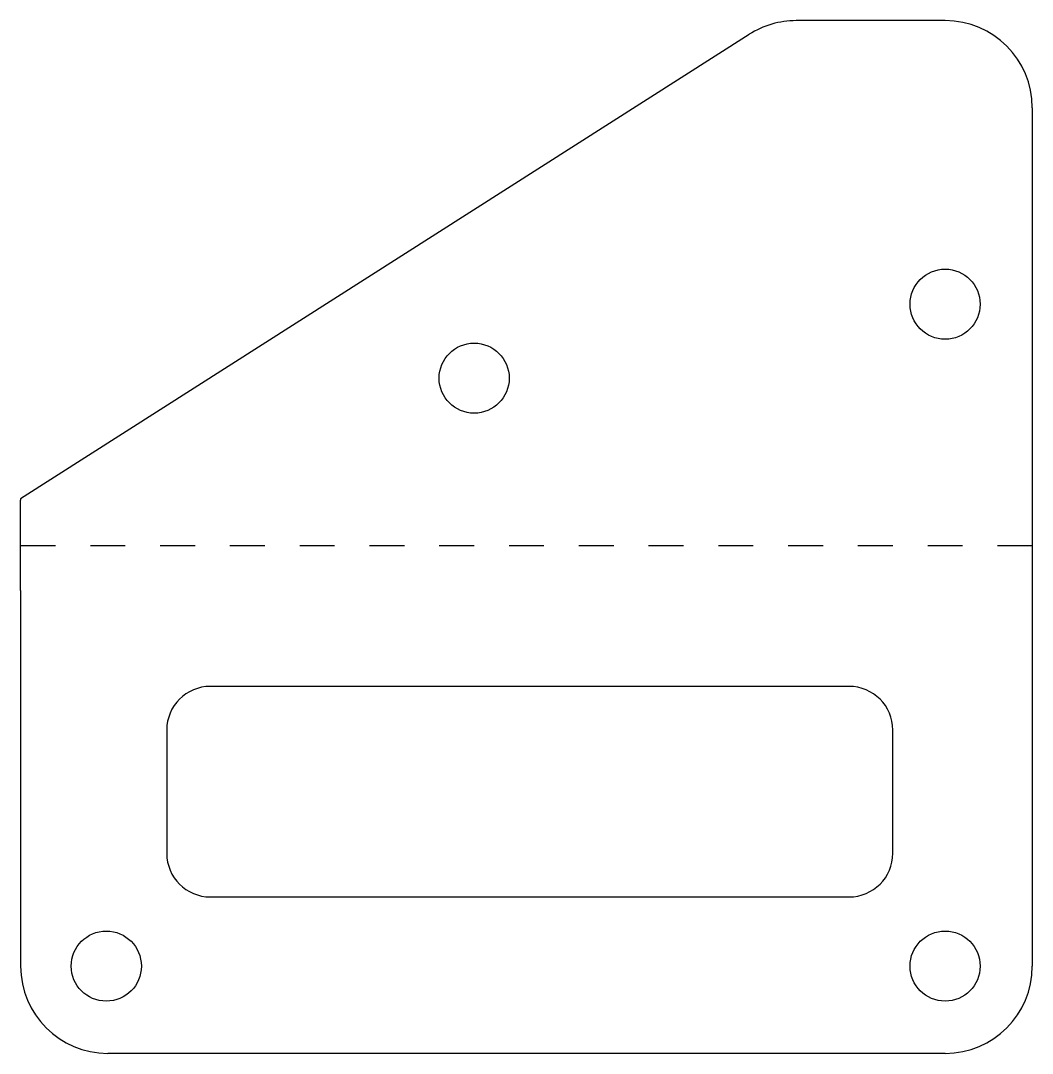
# Model space of a CAD drawing. Header units: inches. Extents: x 3.99 to 6.89, y 2.49 to 5.45.
import ezdxf

# ---------------------------------------------------------------- set-up
doc = ezdxf.new("R2010")
doc.units = ezdxf.units.IN
doc.header["$LTSCALE"] = 0.605
doc.header["$MEASUREMENT"] = 0
doc.linetypes.add('DASHED', pattern=[0.2, 0.1, -0.1])
doc.layers.get('0').update_dxf_attribs({"linetype": 'CONTINUOUS'})
doc.layers.add('02___PRT_ALL_AXES', color=7, linetype='CONTINUOUS')

msp = doc.modelspace()

# ---------------------------------------------------------------- linework, layer by layer
at = {"color": 7, "linetype": 'Continuous', "true_color": 0xffffff}
for p, q in [((6.6414, 5.4509), (6.2144, 5.4509)), ((6.0799, 5.4116), (3.9914, 4.0795)), ((6.8914, 5.2009), (6.8914, 4.0759)), ((3.9914, 4.0795), (3.9914, 4.0759)), ((3.9914, 3.817), (3.9914, 2.74)), ((6.8914, 3.817), (6.8914, 2.74)), ((6.6414, 2.49), (4.2414, 2.49))]:
    msp.add_line(p, q, dxfattribs=at)
at = {"color": 7, "linetype": 'DASHED', "lineweight": -2, "true_color": 0xffffff}
msp.add_line((3.9914, 3.9464), (6.8914, 3.9464), dxfattribs=at)
at = {"color": 7, "linetype": 'Continuous', "true_color": 0xffffff}
for centre, start, end in [((6.2144, 5.2009), 90, 122.5326), ((6.6414, 5.2009), 0, 90), ((4.2414, 2.74), 180, 270), ((6.6414, 2.74), 270, 360)]:
    msp.add_arc(centre, 0.25, start, end, dxfattribs=at)
at = {"layer": '02___PRT_ALL_AXES', "color": 7, "linetype": 'Continuous', "true_color": 0xffffff}
for p, q in [((3.9914, 3.817), (3.9914, 4.0759)), ((6.8914, 4.0759), (6.8914, 3.817)), ((6.3664, 3.542), (4.5351, 3.542)), ((4.4101, 3.417), (4.4101, 3.0635)), ((6.4914, 3.0635), (6.4914, 3.417)), ((4.5351, 2.9385), (6.3664, 2.9385))]:
    msp.add_line(p, q, dxfattribs=at)
for centre in [(6.6414, 4.6379), (5.2914, 4.4259), (4.2369, 2.7402), (6.6414, 2.7402)]:
    msp.add_circle(centre, 0.1005, dxfattribs=at)
for centre, start, end in [((4.5351, 3.417), 90, 180), ((6.3664, 3.417), 0, 90), ((4.5351, 3.0635), 180, 270), ((6.3664, 3.0635), 270, 360)]:
    msp.add_arc(centre, 0.125, start, end, dxfattribs=at)

doc.saveas('drawing.dxf')
